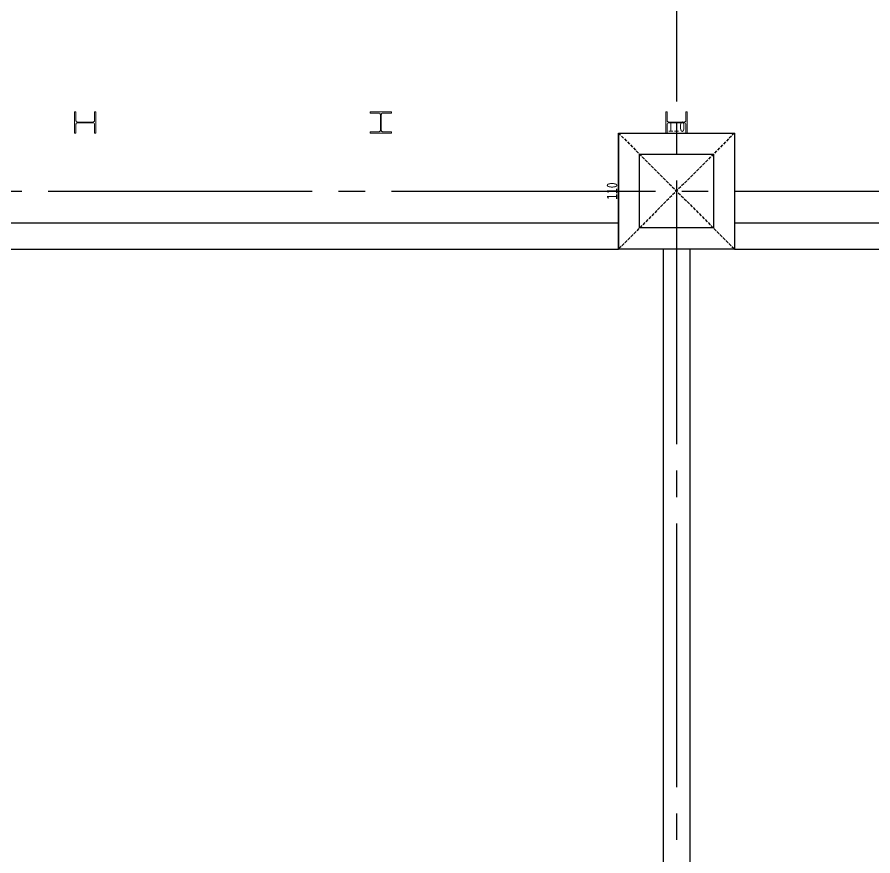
# Model space of a CAD drawing. Extents: x -3080 to 28500, y -1326 to 31609.
# Drawn here: x 20376 to 21186, y 870 to 1665 of the extents above; entities that cross this region are included whole.
import ezdxf

# ---------------------------------------------------------------- set-up
doc = ezdxf.new("R2010")
doc.units = 0
doc.header["$LTSCALE"] = 100
doc.linetypes.add('X-S-FAB-L05$0$COL-CEN-LIN', pattern=[3.25, 2.5, -0.25, 0.25, -0.25])
doc.linetypes.add('X-S-FAB-L05$0$HIDDEN', pattern=[0.4, 0.3, -0.1])
for name, color, linetype in [('0-xref', 8, 'Continuous'), ('X-S-FAB-L05$0$BEAM', 8, 'Continuous'), ('X-S-FAB-L05$0$BLOCK', 8, 'Continuous'), ('X-S-FAB-L05$0$CCL', 8, 'X-S-FAB-L05$0$COL-CEN-LIN'), ('X-S-FAB-L05$0$COL', 8, 'Continuous'), ('X-S-FAB-L05$0$COL-S', 8, 'Continuous'), ('X-S-FAB-L05$0$WALL-RC', 8, 'Continuous')]:
    doc.layers.add(name, color=color, linetype=linetype)
doc.styles.add('X-S-FAB-L05$0$DIM', font='', dxfattribs={"width": 0.8})
doc.styles.get('X-S-FAB-L05$0$DIM').set_extended_font_data('MingLiU')
doc.dimstyles.new('X-S-FAB-L05$0$JJP_005_defpoint', dxfattribs={"dimtxt": 20, "dimasz": 0.5, "dimexe": 0.5, "dimexo": 0.5, "dimgap": 0.5, "dimtad": 1, "dimdsep": 46, "dimtxsty": 'X-S-FAB-L05$0$DIM', "dimblk": 'X-S-FAB-L05$0$_None', "dimcen": 10, "dimclrd": 256, "dimclre": 256, "dimclrt": 256, "dimadec": 0, "dimazin": 0, "dimtfac": 1, "dimtix": 1, "dimtmove": 2, "dimatfit": 3, "dimldrblk": 'X-S-FAB-L05$0$_None', "dimfxl": 0.5, "dimtolj": 1, "dimtzin": 0, "dimarcsym": 0})

# ---------------------------------------------------------------- blocks, each defined once
blk = doc.blocks.new('*D174')
at = {"layer": 'DefPoints', "lineweight": -2, "transparency": 16777216}
blk.add_line((0, 0), (110, 0), dxfattribs=at)
at = {"layer": 'DefPoints', "color": 0, "transparency": 16777216}
for p in [(0, 0), (110, 0), (110, 0)]:
    blk.add_point(p, dxfattribs=at)
at = {"layer": 'DefPoints', "transparency": 16777216, "insert": (55, 6.07), "char_height": 10, "attachment_point": 5, "style": 'X-S-FAB-L05$0$DIM'}
blk.add_mtext('\\A1;110', dxfattribs=at)
blk = doc.blocks.new('X-S-FAB-L05$0$_None')
blk = doc.blocks.new('*D175')
at = {"layer": 'DefPoints', "lineweight": -2, "transparency": 16777216}
blk.add_line((0, 0), (0, -110), dxfattribs=at)
at = {"layer": 'DefPoints', "color": 0, "transparency": 16777216}
for p in [(0, 0), (0, -110), (0, -110)]:
    blk.add_point(p, dxfattribs=at)
at = {"layer": 'DefPoints', "transparency": 16777216, "insert": (-6.07, -55), "char_height": 10, "attachment_point": 5, "rotation": 90, "style": 'X-S-FAB-L05$0$DIM'}
blk.add_mtext('\\A1;110', dxfattribs=at)
blk = doc.blocks.new('*U59')
at = {"layer": 'DefPoints', "linetype": 'X-S-FAB-L05$0$HIDDEN', "ltscale": 0.1}
for p, q in [((110, 0), (0, -110)), ((0, 0), (110, -110))]:
    blk.add_line(p, q, dxfattribs=at)
at = {"layer": 'X-S-FAB-L05$0$COL', "ltscale": 0.1}
blk.add_lwpolyline([(0, 0), (110, 0), (110, -110), (0, -110)], close=True, dxfattribs=at)
at = {"layer": 'DefPoints'}
dim = blk.add_linear_dim(base=(110, 0), p1=(0, 0), p2=(110, 0), dimstyle='X-S-FAB-L05$0$JJP_005_defpoint', override={"dimtxt": 10}, dxfattribs=at)
dim.commit()
dim.dimension.update_dxf_attribs({"geometry": '*D174', "text_midpoint": (55, 6.067)})
dim = blk.add_linear_dim(base=(0, -110), p1=(0, 0), p2=(0, -110), angle=90, dimstyle='X-S-FAB-L05$0$JJP_005_defpoint', override={"dimtxt": 10}, dxfattribs=at)
dim.commit()
dim.dimension.update_dxf_attribs({"geometry": '*D175', "text_midpoint": (-6.067, -55)})
blk = doc.blocks.new('X-S-FAB-L05$0$FAB2-L05')
at = {"layer": 'X-S-FAB-L05$0$CCL'}
for p, q in [((-5160, 11005), (-5160, 0)), ((-26880, 2220), (1210, 2220))]:
    blk.add_line(p, q, dxfattribs=at)
at = {"layer": 'X-S-FAB-L05$0$COL-S'}
blk.add_lwpolyline([(-5195, 2255), (-5125, 2255), (-5125, 2185), (-5195, 2185)], close=True, dxfattribs=at)
at = {"layer": 'X-S-FAB-L05$0$BEAM'}
blk.add_blockref('*U59', (-5215, 2275), dxfattribs=at)
blk = doc.blocks.new('X-S-FAB-L05')
at = {"layer": 'X-S-FAB-L05$0$COL-S', "color": 2, "lineweight": 0, "ltscale": 10, "flags": 128}
for points in [[(20450, 1575), (20448.8, 1575), (20448.8, 1566.7, -0.4142136), (20447.5, 1565.4), (20432.5, 1565.4, -0.4142136), (20431.2, 1566.7), (20431.2, 1575), (20430, 1575), (20430, 1555), (20431.2, 1555), (20431.2, 1563.3, -0.4142136), (20432.5, 1564.6), (20447.5, 1564.6, -0.4142136), (20448.8, 1563.3), (20448.8, 1555), (20450, 1555)], [(20710, 1575), (20710, 1573.8), (20718.3, 1573.8, -0.4142136), (20719.6, 1572.5), (20719.6, 1557.5, -0.4142136), (20718.3, 1556.2), (20710, 1556.2), (20710, 1555), (20730, 1555), (20730, 1556.2), (20721.7, 1556.2, -0.4142136), (20720.4, 1557.5), (20720.4, 1572.5, -0.4142136), (20721.7, 1573.8), (20730, 1573.8), (20730, 1575)], [(21010, 1575), (21008.8, 1575), (21008.8, 1566.7, -0.4142136), (21007.5, 1565.4), (20992.5, 1565.4, -0.4142136), (20991.2, 1566.7), (20991.2, 1575), (20990, 1575), (20990, 1555), (20991.2, 1555), (20991.2, 1563.3, -0.4142136), (20992.5, 1564.6), (21007.5, 1564.6, -0.4142136), (21008.8, 1563.3), (21008.8, 1555), (21010, 1555)]]:
    blk.add_lwpolyline(points, format="xyb", close=True, dxfattribs=at)
at = {"layer": 'X-S-FAB-L05$0$COL-S'}
blk.add_lwpolyline([(20965, 1535), (21035, 1535), (21035, 1465), (20965, 1465)], close=True, dxfattribs=at)
at = {"layer": 'X-S-FAB-L05$0$WALL-RC'}
for p, q in [((20215, 1470), (20945, 1470)), ((21055, 1470), (21785, 1470)), ((20215, 1445), (20945, 1445)), ((20987.5, 1445), (20987.5, 55)), ((21012.5, 1445), (21012.5, 55)), ((21055, 1445), (21785, 1445))]:
    blk.add_line(p, q, dxfattribs=at)
at = {"layer": 'X-S-FAB-L05$0$BEAM'}
blk.add_blockref('*U59', (20945, 1555), dxfattribs=at)
at = {"layer": 'X-S-FAB-L05$0$BLOCK'}
blk.add_blockref('X-S-FAB-L05$0$FAB2-L05', (26160, -720), dxfattribs=at)

msp = doc.modelspace()

# ---------------------------------------------------------------- block references
at = {"layer": '0-xref'}
msp.add_blockref('X-S-FAB-L05', (0, 0), dxfattribs=at)

doc.saveas('drawing.dxf')
